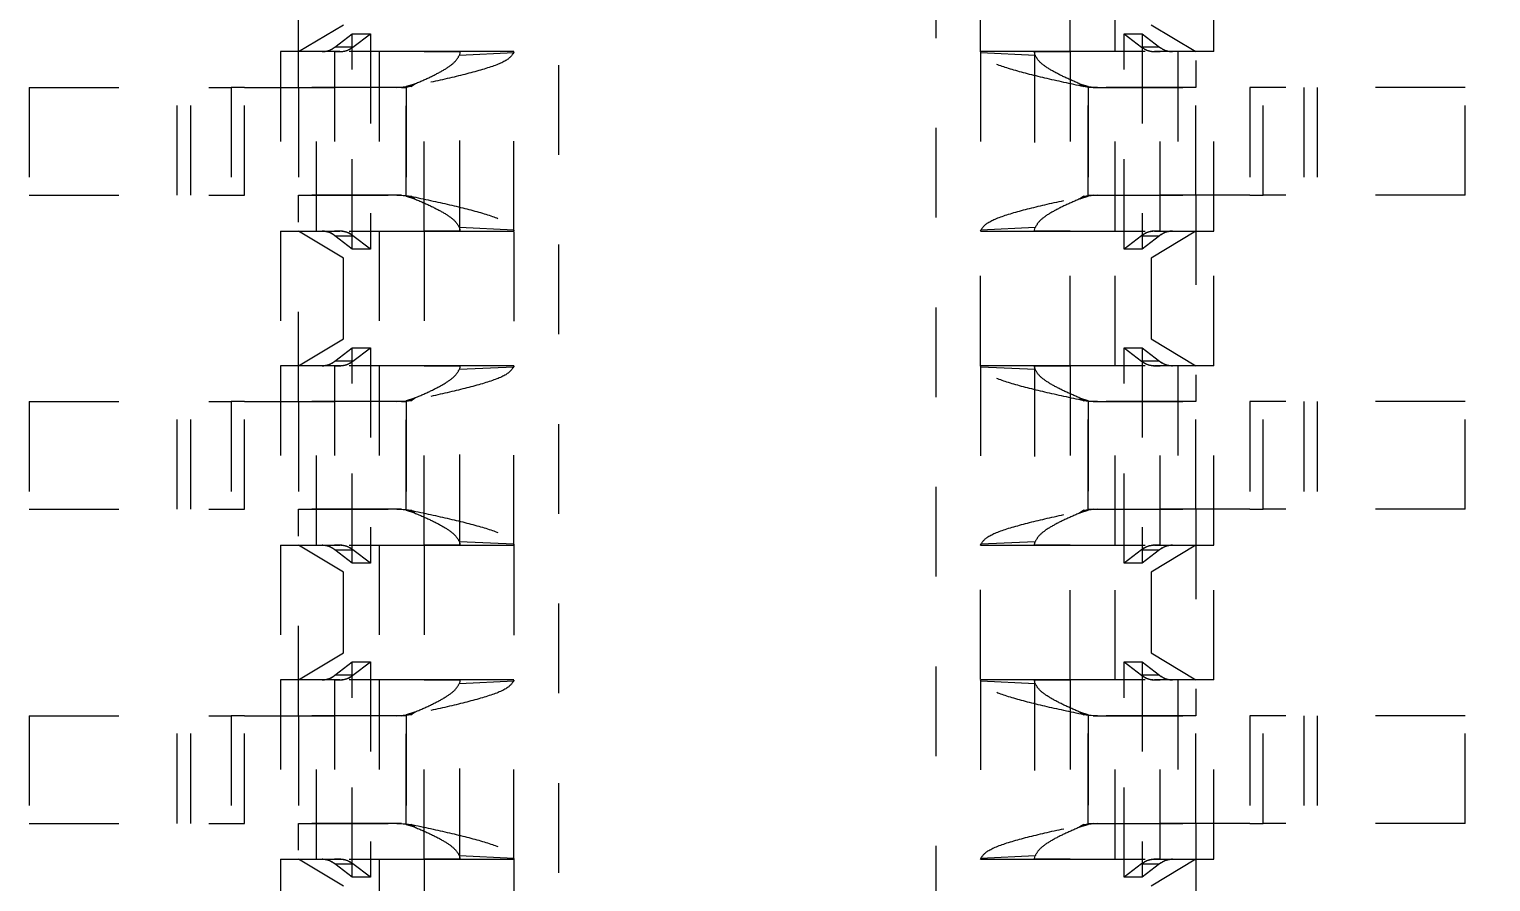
# Model space of a CAD drawing. Header units: millimetres. Extents: x 35 to 332, y 141 to 455.
# Drawn here: x 221.59 to 229.73, y 288.81 to 293.56 of the extents above; entities that cross this region are included whole.
import ezdxf
from ezdxf import colors
from ezdxf.entities.mleader import LeaderData, LeaderLine
from ezdxf.math import Vec2, Vec3

# ---------------------------------------------------------------- set-up
doc = ezdxf.new("R2010")
doc.units = ezdxf.units.MM
doc.linetypes.add('HIDDEN', pattern=[0.2, 0.1, -0.1])
doc.layers.add('00点位图', color=100, linetype='Continuous')
doc.styles.get("Standard").update_dxf_attribs({"font": ''})
doc.styles.get('Standard').set_extended_font_data('SimSun')

# ---------------------------------------------------------------- blocks, each defined once
blk = doc.blocks.new('DFSADVS')
at = {"color": 0, "linetype": 'HIDDEN', "lineweight": 18}
for p, q in [((709.8054, -182.4293), (709.6854, -182.4293)), ((709.6854, -182.4293), (709.6854, -182.6543)), ((709.8054, -182.4293), (709.8054, -182.6543)), ((710.0354, -182.4293), (710.0354, -182.6543)), ((710.1554, -182.4293), (710.0354, -182.4293)), ((710.1554, -182.4293), (710.1554, -182.6543)), ((710.5054, -182.4293), (710.3854, -182.4293)), ((710.3854, -182.4293), (710.3854, -182.6543)), ((710.5054, -182.4293), (710.5054, -182.6543)), ((709.6854, -182.5943), (709.8054, -182.5943)), ((710.0354, -182.5943), (710.1554, -182.5943)), ((710.3854, -182.5943), (710.5054, -182.5943)), ((709.6854, -182.6092), (709.8054, -182.6092)), ((710.0354, -182.6092), (710.1554, -182.6092)), ((710.3854, -182.6092), (710.5054, -182.6092)), ((709.8054, -182.6543), (709.6854, -182.6543)), ((709.6854, -182.6543), (709.6854, -182.6693)), ((709.8054, -182.6693), (709.8054, -182.6543)), ((710.1554, -182.6543), (710.0354, -182.6543)), ((710.0354, -182.6543), (710.0354, -182.6693)), ((710.1554, -182.6693), (710.1554, -182.6543)), ((710.5054, -182.6543), (710.3854, -182.6543)), ((710.3854, -182.6543), (710.3854, -182.6693)), ((710.5054, -182.6693), (710.5054, -182.6543)), ((709.6854, -182.6693), (709.8054, -182.6693)), ((709.6854, -182.844), (709.6854, -182.6693)), ((709.8054, -182.6693), (709.8054, -182.844)), ((710.0354, -182.6693), (710.1554, -182.6693)), ((710.0354, -182.844), (710.0354, -182.6693)), ((710.1554, -182.6693), (710.1554, -182.844)), ((710.3854, -182.6693), (710.5054, -182.6693)), ((710.3854, -182.844), (710.3854, -182.6693)), ((710.5054, -182.6693), (710.5054, -182.844)), ((709.6454, -182.7093), (709.4954, -182.7093)), ((709.8454, -182.7093), (709.6454, -182.7093)), ((709.6454, -182.7093), (709.6454, -182.7293)), ((709.8454, -182.7293), (709.8454, -182.7093)), ((709.9954, -182.7093), (709.8454, -182.7093)), ((710.1954, -182.7093), (709.9954, -182.7093)), ((709.9954, -182.7093), (709.9954, -182.7293)), ((710.1954, -182.7293), (710.1954, -182.7093)), ((710.3454, -182.7093), (710.1954, -182.7093)), ((710.5454, -182.7093), (710.3454, -182.7093)), ((710.3454, -182.7093), (710.3454, -182.7293)), ((710.5454, -182.7293), (710.5454, -182.7093)), ((710.6954, -182.7093), (710.5454, -182.7093)), ((709.4554, -182.7293), (709.6854, -182.7293)), ((709.6154, -182.7792), (709.6454, -182.7293)), ((709.6454, -182.7293), (709.6454, -182.7494)), ((709.6854, -182.7293), (709.6854, -182.844)), ((709.8054, -182.7293), (709.6854, -182.7293)), ((709.8054, -182.844), (709.8054, -182.7293)), ((709.8054, -182.7293), (710.0354, -182.7293)), ((709.8454, -182.7494), (709.8454, -182.7293)), ((709.8454, -182.7293), (709.8754, -182.7792)), ((709.9654, -182.7792), (709.9954, -182.7293)), ((709.9954, -182.7293), (709.9954, -182.7494)), ((710.0354, -182.7293), (710.0354, -182.844)), ((710.1554, -182.7293), (710.0354, -182.7293)), ((710.1554, -182.844), (710.1554, -182.7293)), ((710.1554, -182.7293), (710.3854, -182.7293)), ((710.1954, -182.7494), (710.1954, -182.7293)), ((710.1954, -182.7293), (710.2254, -182.7792)), ((710.3154, -182.7792), (710.3454, -182.7293)), ((710.3454, -182.7293), (710.3454, -182.7494)), ((710.3854, -182.7293), (710.3854, -182.844)), ((710.5054, -182.7293), (710.3854, -182.7293)), ((710.5054, -182.844), (710.5054, -182.7293)), ((710.5054, -182.7293), (710.7354, -182.7293)), ((710.5454, -182.7494), (710.5454, -182.7293)), ((710.5454, -182.7293), (710.5754, -182.7792)), ((709.6454, -182.7494), (709.8454, -182.7494)), ((709.6454, -182.7494), (709.6454, -182.7555)), ((709.8454, -182.7555), (709.8454, -182.7494)), ((709.9954, -182.7494), (710.1954, -182.7494)), ((709.9954, -182.7494), (709.9954, -182.7555)), ((710.1954, -182.7555), (710.1954, -182.7494)), ((710.3454, -182.7494), (710.5454, -182.7494)), ((710.3454, -182.7494), (710.3454, -182.7555)), ((710.5454, -182.7555), (710.5454, -182.7494)), ((709.6254, -182.7893), (709.6404, -182.7699)), ((709.6404, -182.7699), (709.6404, -182.7899)), ((709.6454, -182.7555), (709.6454, -182.7755)), ((709.8454, -182.7693), (709.6454, -182.7693)), ((709.8454, -182.7693), (709.6454, -182.7693)), ((709.6454, -182.7755), (709.6454, -182.7693)), ((709.8454, -182.7755), (709.8454, -182.7555)), ((709.8454, -182.7693), (709.8454, -182.7755)), ((709.8505, -182.7699), (709.8654, -182.7893)), ((709.8505, -182.7899), (709.8505, -182.7699)), ((709.9754, -182.7893), (709.9904, -182.7699)), ((709.9904, -182.7699), (709.9904, -182.7899)), ((709.9954, -182.7555), (709.9954, -182.7755)), ((710.1954, -182.7693), (709.9954, -182.7693)), ((710.1954, -182.7693), (709.9954, -182.7693)), ((709.9954, -182.7755), (709.9954, -182.7693)), ((710.1954, -182.7755), (710.1954, -182.7555)), ((710.1954, -182.7693), (710.1954, -182.7755)), ((710.2005, -182.7699), (710.2154, -182.7893)), ((710.2005, -182.7899), (710.2005, -182.7699)), ((710.3254, -182.7893), (710.3404, -182.7699)), ((710.3404, -182.7699), (710.3404, -182.7899)), ((710.3454, -182.7555), (710.3454, -182.7755)), ((710.5454, -182.7693), (710.3454, -182.7693)), ((710.5454, -182.7693), (710.3454, -182.7693)), ((710.3454, -182.7755), (710.3454, -182.7693)), ((710.5454, -182.7755), (710.5454, -182.7555)), ((710.5454, -182.7693), (710.5454, -182.7755)), ((710.5505, -182.7699), (710.5654, -182.7893)), ((710.5505, -182.7899), (710.5505, -182.7699)), ((709.6454, -182.7859), (709.6454, -182.8193)), ((709.8454, -182.8193), (709.8454, -182.7858)), ((709.8754, -182.7792), (709.9654, -182.7792)), ((709.9954, -182.7859), (709.9954, -182.8193)), ((710.1954, -182.8193), (710.1954, -182.7858)), ((710.2254, -182.7792), (710.3154, -182.7792)), ((710.3454, -182.7859), (710.3454, -182.8193)), ((710.5454, -182.8193), (710.5454, -182.7858)), ((709.6254, -182.8092), (709.6254, -182.7893)), ((709.6254, -182.7893), (709.8654, -182.7893)), ((709.6254, -182.8092), (709.6404, -182.7899)), ((709.8505, -182.7899), (709.8654, -182.8092)), ((709.8654, -182.7893), (709.8654, -182.8092)), ((709.9754, -182.8092), (709.9754, -182.7893)), ((709.9754, -182.7893), (710.2154, -182.7893)), ((709.9754, -182.8092), (709.9904, -182.7899)), ((710.2005, -182.7899), (710.2154, -182.8092)), ((710.2154, -182.7893), (710.2154, -182.8092)), ((710.3254, -182.8092), (710.3254, -182.7893)), ((710.3254, -182.7893), (710.5654, -182.7893)), ((710.3254, -182.8092), (710.3404, -182.7899)), ((710.5505, -182.7899), (710.5654, -182.8092)), ((710.5654, -182.7893), (710.5654, -182.8092)), ((709.6454, -182.8193), (709.4954, -182.8193)), ((709.8654, -182.8092), (709.6254, -182.8092)), ((709.8454, -182.8193), (709.6454, -182.8193)), ((709.6454, -182.8193), (709.6454, -182.8693)), ((709.8454, -182.8693), (709.8454, -182.8193)), ((709.9954, -182.8193), (709.8454, -182.8193)), ((710.2154, -182.8092), (709.9754, -182.8092)), ((710.1954, -182.8193), (709.9954, -182.8193)), ((709.9954, -182.8193), (709.9954, -182.8693)), ((710.1954, -182.8693), (710.1954, -182.8193)), ((710.3454, -182.8193), (710.1954, -182.8193)), ((710.5654, -182.8092), (710.3254, -182.8092)), ((710.5454, -182.8193), (710.3454, -182.8193)), ((710.3454, -182.8193), (710.3454, -182.8693)), ((710.5454, -182.8693), (710.5454, -182.8193)), ((710.6954, -182.8193), (710.5454, -182.8193)), ((709.6844, -182.8493), (709.6815, -182.8586)), ((709.6815, -182.8586), (709.6844, -182.8493)), ((709.6844, -182.8493), (709.6854, -182.8389)), ((709.6844, -182.8493), (709.6854, -182.8389)), ((709.6852, -182.8492), (709.6844, -182.8544)), ((709.8065, -182.8493), (709.6844, -182.8493)), ((709.6852, -182.8493), (709.6844, -182.8544)), ((709.6854, -182.844), (709.6852, -182.8492)), ((709.6854, -182.844), (709.6852, -182.8493)), ((709.6852, -182.8493), (709.8057, -182.8493)), ((709.6854, -182.8389), (709.6854, -182.844)), ((709.6854, -182.8389), (709.6854, -182.844)), ((709.8054, -182.8493), (709.6854, -182.8493)), ((709.8054, -182.8389), (709.8065, -182.8493)), ((709.8054, -182.844), (709.8054, -182.8389)), ((709.8054, -182.8389), (709.8065, -182.8493)), ((709.8054, -182.844), (709.8054, -182.8389)), ((709.8054, -182.844), (709.8057, -182.8492)), ((709.8057, -182.8493), (709.8054, -182.844)), ((709.8065, -182.8544), (709.8057, -182.8492)), ((709.8065, -182.8544), (709.8057, -182.8493)), ((709.8094, -182.8586), (709.8065, -182.8493)), ((709.8065, -182.8493), (709.8094, -182.8586)), ((710.0344, -182.8493), (710.0315, -182.8586)), ((710.0315, -182.8586), (710.0344, -182.8493)), ((710.0344, -182.8493), (710.0354, -182.8389)), ((710.0344, -182.8493), (710.0354, -182.8389)), ((710.0352, -182.8492), (710.0344, -182.8544)), ((710.1565, -182.8493), (710.0344, -182.8493)), ((710.0352, -182.8493), (710.0344, -182.8544)), ((710.0354, -182.844), (710.0352, -182.8492)), ((710.0354, -182.844), (710.0352, -182.8493)), ((710.0352, -182.8493), (710.1557, -182.8493)), ((710.0354, -182.8389), (710.0354, -182.844)), ((710.0354, -182.8389), (710.0354, -182.844)), ((710.1554, -182.8493), (710.0354, -182.8493)), ((710.1554, -182.8389), (710.1565, -182.8493)), ((710.1554, -182.844), (710.1554, -182.8389)), ((710.1554, -182.8389), (710.1565, -182.8493)), ((710.1554, -182.844), (710.1554, -182.8389)), ((710.1554, -182.844), (710.1557, -182.8492)), ((710.1557, -182.8493), (710.1554, -182.844)), ((710.1565, -182.8544), (710.1557, -182.8492)), ((710.1565, -182.8544), (710.1557, -182.8493)), ((710.1594, -182.8586), (710.1565, -182.8493)), ((710.1565, -182.8493), (710.1594, -182.8586)), ((710.3844, -182.8493), (710.3815, -182.8586)), ((710.3815, -182.8586), (710.3844, -182.8493)), ((710.3844, -182.8493), (710.3854, -182.8389)), ((710.3844, -182.8493), (710.3854, -182.8389)), ((710.3852, -182.8492), (710.3844, -182.8544)), ((710.5065, -182.8493), (710.3844, -182.8493)), ((710.3852, -182.8493), (710.3844, -182.8544)), ((710.3854, -182.844), (710.3852, -182.8492)), ((710.3854, -182.844), (710.3852, -182.8493)), ((710.3852, -182.8493), (710.5057, -182.8493)), ((710.3854, -182.8389), (710.3854, -182.844)), ((710.3854, -182.8389), (710.3854, -182.844)), ((710.5054, -182.8493), (710.3854, -182.8493)), ((710.5054, -182.8389), (710.5065, -182.8493)), ((710.5054, -182.844), (710.5054, -182.8389)), ((710.5054, -182.8389), (710.5065, -182.8493)), ((710.5054, -182.844), (710.5054, -182.8389)), ((710.5054, -182.844), (710.5057, -182.8492)), ((710.5057, -182.8493), (710.5054, -182.844)), ((710.5065, -182.8544), (710.5057, -182.8492)), ((710.5065, -182.8544), (710.5057, -182.8493)), ((710.5094, -182.8586), (710.5065, -182.8493)), ((710.5065, -182.8493), (710.5094, -182.8586)), ((709.6815, -182.8586), (709.6844, -182.8544)), ((709.6844, -182.8544), (709.6815, -182.8586)), ((709.8065, -182.8544), (709.8094, -182.8586)), ((709.8094, -182.8586), (709.8065, -182.8544)), ((710.0315, -182.8586), (710.0344, -182.8544)), ((710.0344, -182.8544), (710.0315, -182.8586)), ((710.1565, -182.8544), (710.1594, -182.8586)), ((710.1594, -182.8586), (710.1565, -182.8544)), ((710.3815, -182.8586), (710.3844, -182.8544)), ((710.3844, -182.8544), (710.3815, -182.8586)), ((710.5065, -182.8544), (710.5094, -182.8586)), ((710.5094, -182.8586), (710.5065, -182.8544)), ((709.6454, -182.8693), (709.4954, -182.8693)), ((709.6454, -182.8693), (709.8454, -182.8693)), ((709.6454, -182.8693), (709.6454, -182.9093)), ((709.8454, -182.9093), (709.8454, -182.8693)), ((709.9954, -182.8693), (709.8454, -182.8693)), ((709.9954, -182.8693), (710.1954, -182.8693)), ((709.9954, -182.8693), (709.9954, -182.9093)), ((710.1954, -182.9093), (710.1954, -182.8693)), ((710.3454, -182.8693), (710.1954, -182.8693)), ((710.3454, -182.8693), (710.5454, -182.8693)), ((710.3454, -182.8693), (710.3454, -182.9093)), ((710.5454, -182.9093), (710.5454, -182.8693)), ((710.6954, -182.8693), (710.5454, -182.8693)), ((709.6454, -182.9093), (709.6454, -182.9693)), ((709.6465, -182.9093), (709.6454, -182.9093)), ((709.6454, -182.9093), (709.6454, -182.9693)), ((709.6465, -182.9691), (709.6494, -182.9085)), ((709.6494, -182.9085), (709.6465, -182.9093)), ((709.6494, -182.9085), (709.6465, -182.9093)), ((709.6465, -182.9691), (709.6494, -182.9085)), ((709.6465, -182.9093), (709.8444, -182.9093)), ((709.8415, -182.9085), (709.8444, -182.9691)), ((709.8444, -182.9093), (709.8415, -182.9085)), ((709.8444, -182.9093), (709.8415, -182.9085)), ((709.8415, -182.9085), (709.8444, -182.9691)), ((709.8454, -182.9093), (709.8444, -182.9093)), ((709.8454, -182.9693), (709.8454, -182.9093)), ((709.8454, -182.9693), (709.8454, -182.9093)), ((709.9954, -182.9093), (709.9954, -182.9693)), ((709.9965, -182.9093), (709.9954, -182.9093)), ((709.9954, -182.9093), (709.9954, -182.9693)), ((709.9965, -182.9691), (709.9994, -182.9085)), ((709.9994, -182.9085), (709.9965, -182.9093)), ((709.9994, -182.9085), (709.9965, -182.9093)), ((709.9965, -182.9691), (709.9994, -182.9085)), ((709.9965, -182.9093), (710.1944, -182.9093)), ((710.1915, -182.9085), (710.1944, -182.9691)), ((710.1944, -182.9093), (710.1915, -182.9085)), ((710.1944, -182.9093), (710.1915, -182.9085)), ((710.1915, -182.9085), (710.1944, -182.9691)), ((710.1954, -182.9093), (710.1944, -182.9093)), ((710.1954, -182.9693), (710.1954, -182.9093)), ((710.1954, -182.9693), (710.1954, -182.9093)), ((710.3454, -182.9093), (710.3454, -182.9693)), ((710.3465, -182.9093), (710.3454, -182.9093)), ((710.3454, -182.9093), (710.3454, -182.9693)), ((710.3465, -182.9691), (710.3494, -182.9085)), ((710.3494, -182.9085), (710.3465, -182.9093)), ((710.3494, -182.9085), (710.3465, -182.9093)), ((710.3465, -182.9691), (710.3494, -182.9085)), ((710.3465, -182.9093), (710.5444, -182.9093)), ((710.5415, -182.9085), (710.5444, -182.9691)), ((710.5444, -182.9093), (710.5415, -182.9085)), ((710.5444, -182.9093), (710.5415, -182.9085)), ((710.5415, -182.9085), (710.5444, -182.9691)), ((710.5454, -182.9093), (710.5444, -182.9093)), ((710.5454, -182.9693), (710.5454, -182.9093)), ((710.5454, -182.9693), (710.5454, -182.9093)), ((709.6451, -182.9693), (709.4958, -182.9693)), ((709.6465, -182.9691), (709.6457, -182.9693)), ((709.6465, -182.9691), (709.6457, -182.9693)), ((709.6457, -182.9693), (709.8452, -182.9693)), ((709.8444, -182.9691), (709.8452, -182.9693)), ((709.8452, -182.9693), (709.8444, -182.9691)), ((709.9951, -182.9693), (709.8458, -182.9693)), ((709.9965, -182.9691), (709.9957, -182.9693)), ((709.9965, -182.9691), (709.9957, -182.9693)), ((709.9957, -182.9693), (710.1952, -182.9693)), ((710.1944, -182.9691), (710.1952, -182.9693)), ((710.1952, -182.9693), (710.1944, -182.9691)), ((710.3451, -182.9693), (710.1958, -182.9693)), ((710.3465, -182.9691), (710.3457, -182.9693)), ((710.3465, -182.9691), (710.3457, -182.9693)), ((710.3457, -182.9693), (710.5452, -182.9693)), ((710.5444, -182.9691), (710.5452, -182.9693)), ((710.5452, -182.9693), (710.5444, -182.9691)), ((710.6951, -182.9693), (710.5458, -182.9693)), ((708.5304, -183.0193), (717.9604, -183.0193)), ((717.9604, -183.4393), (708.5304, -183.4393)), ((709.4958, -183.4893), (709.6451, -183.4893)), ((709.6454, -183.4893), (709.6454, -183.5493)), ((709.6454, -183.4893), (709.6454, -183.5493)), ((709.6465, -183.4894), (709.6457, -183.4893)), ((709.8452, -183.4893), (709.6457, -183.4893)), ((709.6457, -183.4893), (709.6465, -183.4894)), ((709.6494, -183.55), (709.6465, -183.4894)), ((709.6494, -183.55), (709.6465, -183.4894)), ((709.8444, -183.4894), (709.8415, -183.55)), ((709.8444, -183.4894), (709.8415, -183.55)), ((709.8444, -183.4894), (709.8452, -183.4893)), ((709.8444, -183.4894), (709.8452, -183.4893)), ((709.8454, -183.5493), (709.8454, -183.4893)), ((709.8454, -183.5493), (709.8454, -183.4893)), ((709.8458, -183.4893), (709.9951, -183.4893)), ((709.9954, -183.4893), (709.9954, -183.5493)), ((709.9954, -183.4893), (709.9954, -183.5493)), ((709.9965, -183.4894), (709.9957, -183.4893)), ((710.1952, -183.4893), (709.9957, -183.4893)), ((709.9957, -183.4893), (709.9965, -183.4894)), ((709.9994, -183.55), (709.9965, -183.4894)), ((709.9994, -183.55), (709.9965, -183.4894)), ((710.1944, -183.4894), (710.1915, -183.55)), ((710.1944, -183.4894), (710.1915, -183.55)), ((710.1944, -183.4894), (710.1952, -183.4893)), ((710.1944, -183.4894), (710.1952, -183.4893)), ((710.1954, -183.5493), (710.1954, -183.4893)), ((710.1954, -183.5493), (710.1954, -183.4893)), ((710.1958, -183.4893), (710.3451, -183.4893)), ((710.3454, -183.4893), (710.3454, -183.5493)), ((710.3454, -183.4893), (710.3454, -183.5493)), ((710.3465, -183.4894), (710.3457, -183.4893)), ((710.5452, -183.4893), (710.3457, -183.4893)), ((710.3457, -183.4893), (710.3465, -183.4894)), ((710.3494, -183.55), (710.3465, -183.4894)), ((710.3494, -183.55), (710.3465, -183.4894)), ((710.5444, -183.4894), (710.5415, -183.55)), ((710.5444, -183.4894), (710.5415, -183.55)), ((710.5444, -183.4894), (710.5452, -183.4893)), ((710.5444, -183.4894), (710.5452, -183.4893)), ((710.5454, -183.5493), (710.5454, -183.4893)), ((710.5454, -183.5493), (710.5454, -183.4893)), ((710.5458, -183.4893), (710.6951, -183.4893)), ((709.6454, -183.5493), (709.6454, -183.5893)), ((709.6454, -183.5493), (709.6465, -183.5493)), ((709.8444, -183.5493), (709.6465, -183.5493)), ((709.6465, -183.5493), (709.6494, -183.55)), ((709.6465, -183.5493), (709.6494, -183.55)), ((709.8415, -183.55), (709.8444, -183.5493)), ((709.8415, -183.55), (709.8444, -183.5493)), ((709.8444, -183.5493), (709.8454, -183.5493)), ((709.8454, -183.5893), (709.8454, -183.5493)), ((709.9954, -183.5493), (709.9954, -183.5893)), ((709.9954, -183.5493), (709.9965, -183.5493)), ((710.1944, -183.5493), (709.9965, -183.5493)), ((709.9965, -183.5493), (709.9994, -183.55)), ((709.9965, -183.5493), (709.9994, -183.55)), ((710.1915, -183.55), (710.1944, -183.5493)), ((710.1915, -183.55), (710.1944, -183.5493)), ((710.1944, -183.5493), (710.1954, -183.5493)), ((710.1954, -183.5893), (710.1954, -183.5493)), ((710.3454, -183.5493), (710.3454, -183.5893)), ((710.3454, -183.5493), (710.3465, -183.5493)), ((710.5444, -183.5493), (710.3465, -183.5493)), ((710.3465, -183.5493), (710.3494, -183.55)), ((710.3465, -183.5493), (710.3494, -183.55)), ((710.5415, -183.55), (710.5444, -183.5493)), ((710.5415, -183.55), (710.5444, -183.5493)), ((710.5444, -183.5493), (710.5454, -183.5493)), ((710.5454, -183.5893), (710.5454, -183.5493)), ((709.4954, -183.5893), (709.6454, -183.5893)), ((709.8454, -183.5893), (709.6454, -183.5893)), ((709.6454, -183.5893), (709.6454, -183.6393)), ((709.6844, -183.6041), (709.6815, -183.5999)), ((709.6815, -183.5999), (709.6844, -183.6093)), ((709.6844, -183.6093), (709.6815, -183.5999)), ((709.6815, -183.5999), (709.6844, -183.6041)), ((709.8094, -183.5999), (709.8065, -183.6041)), ((709.8065, -183.6093), (709.8094, -183.5999)), ((709.8094, -183.5999), (709.8065, -183.6093)), ((709.8065, -183.6041), (709.8094, -183.5999)), ((709.8454, -183.6393), (709.8454, -183.5893)), ((709.8454, -183.5893), (709.9954, -183.5893)), ((710.1954, -183.5893), (709.9954, -183.5893)), ((709.9954, -183.5893), (709.9954, -183.6393)), ((710.0344, -183.6041), (710.0315, -183.5999)), ((710.0315, -183.5999), (710.0344, -183.6093)), ((710.0344, -183.6093), (710.0315, -183.5999)), ((710.0315, -183.5999), (710.0344, -183.6041)), ((710.1594, -183.5999), (710.1565, -183.6041)), ((710.1565, -183.6093), (710.1594, -183.5999)), ((710.1565, -183.6041), (710.1594, -183.5999)), ((710.1594, -183.5999), (710.1565, -183.6093)), ((710.1954, -183.6393), (710.1954, -183.5893)), ((710.1954, -183.5893), (710.3454, -183.5893)), ((710.5454, -183.5893), (710.3454, -183.5893)), ((710.3454, -183.5893), (710.3454, -183.6393)), ((710.3844, -183.6041), (710.3815, -183.5999)), ((710.3815, -183.5999), (710.3844, -183.6093)), ((710.3844, -183.6093), (710.3815, -183.5999)), ((710.3815, -183.5999), (710.3844, -183.6041)), ((710.5094, -183.5999), (710.5065, -183.6041)), ((710.5065, -183.6093), (710.5094, -183.5999)), ((710.5094, -183.5999), (710.5065, -183.6093)), ((710.5065, -183.6041), (710.5094, -183.5999)), ((710.5454, -183.6393), (710.5454, -183.5893)), ((710.5454, -183.5893), (710.6954, -183.5893)), ((709.6844, -183.6041), (709.6852, -183.6093)), ((709.6844, -183.6041), (709.6852, -183.6093)), ((709.6854, -183.6196), (709.6844, -183.6093)), ((709.6844, -183.6093), (709.8065, -183.6093)), ((709.6854, -183.6196), (709.6844, -183.6093)), ((709.6854, -183.6145), (709.6852, -183.6093)), ((709.8057, -183.6093), (709.6852, -183.6093)), ((709.6852, -183.6093), (709.6854, -183.6145)), ((709.6854, -183.6093), (709.8054, -183.6093)), ((709.6854, -183.7893), (709.6854, -183.6145)), ((709.6854, -183.6145), (709.6854, -183.6196)), ((709.6854, -183.6145), (709.6854, -183.7293)), ((709.6854, -183.6145), (709.6854, -183.6196)), ((709.8054, -183.6145), (709.8057, -183.6093)), ((709.8065, -183.6093), (709.8054, -183.6196)), ((709.8054, -183.6145), (709.8057, -183.6093)), ((709.8065, -183.6093), (709.8054, -183.6196)), ((709.8054, -183.6145), (709.8054, -183.7893)), ((709.8054, -183.6196), (709.8054, -183.6145)), ((709.8054, -183.7293), (709.8054, -183.6145)), ((709.8054, -183.6196), (709.8054, -183.6145)), ((709.8057, -183.6093), (709.8065, -183.6041)), ((709.8057, -183.6093), (709.8065, -183.6041)), ((710.0344, -183.6041), (710.0352, -183.6093)), ((710.0344, -183.6041), (710.0352, -183.6093)), ((710.0354, -183.6196), (710.0344, -183.6093)), ((710.0344, -183.6093), (710.1565, -183.6093)), ((710.0354, -183.6196), (710.0344, -183.6093)), ((710.0354, -183.6145), (710.0352, -183.6093)), ((710.1557, -183.6093), (710.0352, -183.6093)), ((710.0352, -183.6093), (710.0354, -183.6145)), ((710.0354, -183.6093), (710.1554, -183.6093)), ((710.0354, -183.7893), (710.0354, -183.6145)), ((710.0354, -183.6145), (710.0354, -183.6196)), ((710.0354, -183.6145), (710.0354, -183.7293)), ((710.0354, -183.6145), (710.0354, -183.6196)), ((710.1554, -183.6145), (710.1557, -183.6093)), ((710.1565, -183.6093), (710.1554, -183.6196)), ((710.1554, -183.6145), (710.1557, -183.6093)), ((710.1565, -183.6093), (710.1554, -183.6196)), ((710.1554, -183.6145), (710.1554, -183.7893)), ((710.1554, -183.6196), (710.1554, -183.6145)), ((710.1554, -183.7293), (710.1554, -183.6145)), ((710.1554, -183.6196), (710.1554, -183.6145)), ((710.1557, -183.6093), (710.1565, -183.6041)), ((710.1557, -183.6093), (710.1565, -183.6041)), ((710.3844, -183.6041), (710.3852, -183.6093)), ((710.3844, -183.6041), (710.3852, -183.6093)), ((710.3854, -183.6196), (710.3844, -183.6093)), ((710.3844, -183.6093), (710.5065, -183.6093)), ((710.3854, -183.6196), (710.3844, -183.6093)), ((710.3854, -183.6145), (710.3852, -183.6093)), ((710.5057, -183.6093), (710.3852, -183.6093)), ((710.3852, -183.6093), (710.3854, -183.6145)), ((710.3854, -183.6093), (710.5054, -183.6093)), ((710.3854, -183.7893), (710.3854, -183.6145)), ((710.3854, -183.6145), (710.3854, -183.6196)), ((710.3854, -183.6145), (710.3854, -183.7293)), ((710.3854, -183.6145), (710.3854, -183.6196)), ((710.5054, -183.6145), (710.5057, -183.6093)), ((710.5065, -183.6093), (710.5054, -183.6196)), ((710.5054, -183.6145), (710.5057, -183.6093)), ((710.5065, -183.6093), (710.5054, -183.6196)), ((710.5054, -183.6145), (710.5054, -183.7893)), ((710.5054, -183.6196), (710.5054, -183.6145)), ((710.5054, -183.7293), (710.5054, -183.6145)), ((710.5054, -183.6196), (710.5054, -183.6145)), ((710.5057, -183.6093), (710.5065, -183.6041)), ((710.5057, -183.6093), (710.5065, -183.6041)), ((709.4954, -183.6393), (709.6454, -183.6393)), ((709.6254, -183.6693), (709.6254, -183.6492)), ((709.6254, -183.6492), (709.8654, -183.6492)), ((709.6404, -183.6686), (709.6254, -183.6492)), ((709.6454, -183.6393), (709.8454, -183.6393)), ((709.6454, -183.6393), (709.6454, -183.6727)), ((709.8454, -183.6726), (709.8454, -183.6393)), ((709.8454, -183.6393), (709.9954, -183.6393)), ((709.8654, -183.6492), (709.8505, -183.6686)), ((709.8654, -183.6492), (709.8654, -183.6693)), ((709.9754, -183.6693), (709.9754, -183.6492)), ((709.9754, -183.6492), (710.2154, -183.6492)), ((709.9904, -183.6686), (709.9754, -183.6492)), ((709.9954, -183.6393), (710.1954, -183.6393)), ((709.9954, -183.6393), (709.9954, -183.6727)), ((710.1954, -183.6726), (710.1954, -183.6393)), ((710.1954, -183.6393), (710.3454, -183.6393)), ((710.2154, -183.6492), (710.2005, -183.6686)), ((710.2154, -183.6492), (710.2154, -183.6693)), ((710.3254, -183.6693), (710.3254, -183.6492)), ((710.3254, -183.6492), (710.5654, -183.6492)), ((710.3404, -183.6686), (710.3254, -183.6492)), ((710.3454, -183.6393), (710.5454, -183.6393)), ((710.3454, -183.6393), (710.3454, -183.6727)), ((710.5454, -183.6726), (710.5454, -183.6393)), ((710.5454, -183.6393), (710.6954, -183.6393)), ((710.5654, -183.6492), (710.5505, -183.6686)), ((710.5654, -183.6492), (710.5654, -183.6693)), ((709.6454, -183.7293), (709.6154, -183.6792)), ((709.6404, -183.6886), (709.6254, -183.6693)), ((709.8654, -183.6693), (709.6254, -183.6693)), ((709.6404, -183.6686), (709.6404, -183.6886)), ((709.8754, -183.6792), (709.8454, -183.7293)), ((709.8505, -183.6886), (709.8505, -183.6686)), ((709.8654, -183.6693), (709.8505, -183.6886)), ((709.9654, -183.6792), (709.8754, -183.6792)), ((709.9954, -183.7293), (709.9654, -183.6792)), ((709.9904, -183.6886), (709.9754, -183.6693)), ((710.2154, -183.6693), (709.9754, -183.6693)), ((709.9904, -183.6686), (709.9904, -183.6886)), ((710.2254, -183.6792), (710.1954, -183.7293)), ((710.2005, -183.6886), (710.2005, -183.6686)), ((710.2154, -183.6693), (710.2005, -183.6886)), ((710.3154, -183.6792), (710.2254, -183.6792)), ((710.3454, -183.7293), (710.3154, -183.6792)), ((710.5654, -183.6693), (710.3254, -183.6693)), ((710.3404, -183.6886), (710.3254, -183.6693)), ((710.3404, -183.6686), (710.3404, -183.6886)), ((710.5754, -183.6792), (710.5454, -183.7293)), ((710.5505, -183.6886), (710.5505, -183.6686)), ((710.5654, -183.6693), (710.5505, -183.6886)), ((709.6454, -183.683), (709.6454, -183.703)), ((709.6454, -183.6892), (709.6454, -183.683)), ((709.6454, -183.6892), (709.8454, -183.6892)), ((709.6454, -183.6893), (709.8454, -183.6893)), ((709.8454, -183.703), (709.8454, -183.683)), ((709.8454, -183.683), (709.8454, -183.6892)), ((709.9954, -183.683), (709.9954, -183.703)), ((709.9954, -183.6892), (709.9954, -183.683)), ((709.9954, -183.6892), (710.1954, -183.6892)), ((709.9954, -183.6893), (710.1954, -183.6893)), ((710.1954, -183.703), (710.1954, -183.683)), ((710.1954, -183.683), (710.1954, -183.6892)), ((710.3454, -183.683), (710.3454, -183.703)), ((710.3454, -183.6892), (710.3454, -183.683)), ((710.3454, -183.6892), (710.5454, -183.6892)), ((710.3454, -183.6893), (710.5454, -183.6893)), ((710.5454, -183.703), (710.5454, -183.683)), ((710.5454, -183.683), (710.5454, -183.6892)), ((709.6454, -183.703), (709.6454, -183.7092)), ((709.8454, -183.7092), (709.6454, -183.7092)), ((709.6454, -183.7092), (709.6454, -183.7293)), ((709.8454, -183.7092), (709.8454, -183.703)), ((709.8454, -183.7293), (709.8454, -183.7092)), ((709.9954, -183.703), (709.9954, -183.7092)), ((710.1954, -183.7092), (709.9954, -183.7092)), ((709.9954, -183.7092), (709.9954, -183.7293)), ((710.1954, -183.7092), (710.1954, -183.703)), ((710.1954, -183.7293), (710.1954, -183.7092)), ((710.3454, -183.703), (710.3454, -183.7092)), ((710.5454, -183.7092), (710.3454, -183.7092)), ((710.3454, -183.7092), (710.3454, -183.7293)), ((710.5454, -183.7092), (710.5454, -183.703)), ((710.5454, -183.7293), (710.5454, -183.7092)), ((709.6854, -183.7293), (709.4554, -183.7293)), ((709.6454, -183.7293), (709.6454, -183.7493)), ((709.6854, -183.7293), (709.8054, -183.7293)), ((710.0354, -183.7293), (709.8054, -183.7293)), ((709.8454, -183.7493), (709.8454, -183.7293)), ((709.9954, -183.7293), (709.9954, -183.7493)), ((710.0354, -183.7293), (710.1554, -183.7293)), ((710.3854, -183.7293), (710.1554, -183.7293)), ((710.1954, -183.7493), (710.1954, -183.7293)), ((710.3454, -183.7293), (710.3454, -183.7493)), ((710.3854, -183.7293), (710.5054, -183.7293)), ((710.7354, -183.7293), (710.5054, -183.7293)), ((710.5454, -183.7493), (710.5454, -183.7293)), ((709.4954, -183.7493), (709.6454, -183.7493)), ((709.6454, -183.7493), (709.8454, -183.7493)), ((709.8454, -183.7493), (709.9954, -183.7493)), ((709.9954, -183.7493), (710.1954, -183.7493)), ((710.1954, -183.7493), (710.3454, -183.7493)), ((710.3454, -183.7493), (710.5454, -183.7493)), ((710.5454, -183.7493), (710.6954, -183.7493)), ((709.8054, -183.7893), (709.6854, -183.7893)), ((709.6854, -183.7893), (709.6854, -183.8043)), ((709.8054, -183.8043), (709.8054, -183.7893)), ((710.1554, -183.7893), (710.0354, -183.7893)), ((710.0354, -183.7893), (710.0354, -183.8043)), ((710.1554, -183.8043), (710.1554, -183.7893)), ((710.5054, -183.7893), (710.3854, -183.7893)), ((710.3854, -183.7893), (710.3854, -183.8043)), ((710.5054, -183.8043), (710.5054, -183.7893)), ((709.6854, -183.8043), (709.8054, -183.8043)), ((709.6854, -184.0293), (709.6854, -183.8043)), ((709.8054, -184.0293), (709.8054, -183.8043)), ((710.0354, -184.0293), (710.0354, -183.8043)), ((710.0354, -183.8043), (710.1554, -183.8043)), ((710.1554, -184.0293), (710.1554, -183.8043)), ((710.3854, -183.8043), (710.5054, -183.8043)), ((710.3854, -184.0293), (710.3854, -183.8043)), ((710.5054, -184.0293), (710.5054, -183.8043)), ((709.8054, -183.8492), (709.6854, -183.8492)), ((710.1554, -183.8492), (710.0354, -183.8492)), ((710.5054, -183.8492), (710.3854, -183.8492)), ((709.8054, -183.8643), (709.6854, -183.8643)), ((710.1554, -183.8643), (710.0354, -183.8643)), ((710.5054, -183.8643), (710.3854, -183.8643)), ((709.6854, -184.0293), (709.8054, -184.0293)), ((710.0354, -184.0293), (710.1554, -184.0293)), ((710.3854, -184.0293), (710.5054, -184.0293))]:
    blk.add_line(p, q, dxfattribs=at)
for centre, radius, start, end in [((709.6218, -182.7553), 0.0236, 321.7484, 359.5833), ((709.869, -182.7553), 0.0236, 180.3917, 218.2503), ((709.9718, -182.7553), 0.0236, 321.7497, 359.6083), ((710.2191, -182.7553), 0.0237, 180.4322, 218.2097), ((710.3219, -182.7553), 0.0236, 321.7282, 359.6298), ((710.569, -182.7553), 0.0236, 180.3702, 218.2718), ((709.6218, -182.7753), 0.0236, 321.7484, 359.5833), ((709.869, -182.7753), 0.0236, 180.3917, 218.2503), ((709.9718, -182.7753), 0.0236, 321.7497, 359.6083), ((710.2191, -182.7753), 0.0237, 180.4322, 218.2097), ((710.3219, -182.7753), 0.0236, 321.7282, 359.6298), ((710.569, -182.7753), 0.0236, 180.3702, 218.2718), ((709.6218, -183.6832), 0.0236, 0.4167, 38.2516), ((709.869, -183.6832), 0.0236, 141.7497, 179.6083), ((709.9718, -183.6832), 0.0236, 0.3917, 38.2503), ((710.2191, -183.6832), 0.0237, 141.7903, 179.5678), ((710.3219, -183.6832), 0.0236, 0.3702, 38.2718), ((710.569, -183.6832), 0.0236, 141.7282, 179.6298), ((709.6218, -183.7032), 0.0236, 0.4144, 38.2631), ((709.869, -183.7032), 0.0236, 141.7382, 179.6107), ((709.9719, -183.7032), 0.0236, 0.3893, 38.2618), ((710.2191, -183.7032), 0.0236, 141.7788, 179.5701), ((710.3219, -183.7032), 0.0236, 0.3678, 38.2833), ((710.569, -183.7032), 0.0236, 141.7167, 179.6322)]:
    blk.add_arc(centre, radius, start, end, dxfattribs=at)
for points, knots in [([(709.6404, -182.7699), (709.6418, -182.7677), (709.6448, -182.7632), (709.6452, -182.758), (709.6454, -182.7555)], [0, 0, 0, 0, 0.500002, 1, 1, 1, 1]), ([(709.8454, -182.7555), (709.8457, -182.758), (709.8461, -182.7632), (709.8491, -182.7677), (709.8505, -182.7699)], [0, 0, 0, 0, 0.499983, 1, 1, 1, 1]), ([(709.9904, -182.7699), (709.9918, -182.7677), (709.9948, -182.7632), (709.9952, -182.758), (709.9954, -182.7555)], [0, 0, 0, 0, 0.500017, 1, 1, 1, 1]), ([(710.1954, -182.7555), (710.1957, -182.758), (710.1961, -182.7632), (710.1991, -182.7677), (710.2005, -182.7699)], [0, 0, 0, 0, 0.500044, 1, 1, 1, 1]), ([(710.3404, -182.7699), (710.3418, -182.7677), (710.3448, -182.7632), (710.3452, -182.758), (710.3454, -182.7555)], [0, 0, 0, 0, 0.500017, 1, 1, 1, 1]), ([(710.5454, -182.7555), (710.5457, -182.758), (710.5461, -182.7632), (710.5491, -182.7677), (710.5505, -182.7699)], [0, 0, 0, 0, 0.499983, 1, 1, 1, 1]), ([(709.6404, -182.7899), (709.6418, -182.7877), (709.6448, -182.7832), (709.6452, -182.778), (709.6454, -182.7755)], [0, 0, 0, 0, 0.500002, 1, 1, 1, 1]), ([(709.8454, -182.7755), (709.8457, -182.778), (709.8461, -182.7832), (709.8491, -182.7877), (709.8505, -182.7899)], [0, 0, 0, 0, 0.499983, 1, 1, 1, 1]), ([(709.9904, -182.7899), (709.9918, -182.7877), (709.9948, -182.7832), (709.9952, -182.778), (709.9954, -182.7755)], [0, 0, 0, 0, 0.500017, 1, 1, 1, 1]), ([(710.1954, -182.7755), (710.1957, -182.778), (710.1961, -182.7832), (710.1991, -182.7877), (710.2005, -182.7899)], [0, 0, 0, 0, 0.500044, 1, 1, 1, 1]), ([(710.3404, -182.7899), (710.3418, -182.7877), (710.3448, -182.7832), (710.3452, -182.778), (710.3454, -182.7755)], [0, 0, 0, 0, 0.500017, 1, 1, 1, 1]), ([(710.5454, -182.7755), (710.5457, -182.778), (710.5461, -182.7832), (710.5491, -182.7877), (710.5505, -182.7899)], [0, 0, 0, 0, 0.499983, 1, 1, 1, 1]), ([(709.6454, -182.7981), (709.6454, -182.7988), (709.6454, -182.8048), (709.6454, -182.8124), (709.6454, -182.8193)], [0, 0, 0, 0, 0.108494, 1, 1, 1, 1]), ([(709.8454, -182.8193), (709.8454, -182.8125), (709.8454, -182.8035), (709.8454, -182.7965), (709.8454, -182.7948)], [0, 0, 0, 0, 0.75199, 1, 1, 1, 1]), ([(709.9954, -182.7981), (709.9954, -182.7988), (709.9954, -182.8048), (709.9954, -182.8124), (709.9954, -182.8193)], [0, 0, 0, 0, 0.108494, 1, 1, 1, 1]), ([(710.1954, -182.8193), (710.1954, -182.8125), (710.1954, -182.8035), (710.1954, -182.7965), (710.1954, -182.7948)], [0, 0, 0, 0, 0.75199, 1, 1, 1, 1]), ([(710.3454, -182.7981), (710.3454, -182.7988), (710.3454, -182.8048), (710.3454, -182.8124), (710.3454, -182.8193)], [0, 0, 0, 0, 0.108494, 1, 1, 1, 1]), ([(710.5454, -182.8193), (710.5454, -182.8125), (710.5454, -182.8035), (710.5454, -182.7965), (710.5454, -182.7948)], [0, 0, 0, 0, 0.75199, 1, 1, 1, 1]), ([(709.6844, -182.8544), (709.6812, -182.8692), (709.6749, -182.8987), (709.6654, -182.9359), (709.656, -182.9624), (709.6497, -182.9669), (709.6465, -182.9691)], [0, 0, 0, 0, 0.25001, 0.499997, 0.750002, 1, 1, 1, 1]), ([(709.6844, -182.8544), (709.6812, -182.8692), (709.6749, -182.8987), (709.6654, -182.9359), (709.656, -182.9624), (709.6497, -182.9669), (709.6465, -182.9691)], [0, 0, 0, 0, 0.249991, 0.499997, 0.750001, 1, 1, 1, 1]), ([(709.6815, -182.8586), (709.6788, -182.8647), (709.6735, -182.877), (709.6654, -182.8923), (709.6574, -182.9039), (709.6521, -182.907), (709.6494, -182.9085)], [0, 0, 0, 0, 0.249991, 0.500016, 0.750001, 1, 1, 1, 1]), ([(709.6815, -182.8586), (709.6788, -182.8647), (709.6735, -182.877), (709.6654, -182.8923), (709.6574, -182.9039), (709.6521, -182.907), (709.6494, -182.9085)], [0, 0, 0, 0, 0.249991, 0.500016, 0.750001, 1, 1, 1, 1]), ([(709.8444, -182.9691), (709.8412, -182.9669), (709.8349, -182.9624), (709.8254, -182.9359), (709.816, -182.8987), (709.8097, -182.8692), (709.8065, -182.8544)], [0, 0, 0, 0, 0.249987, 0.499982, 0.749986, 1, 1, 1, 1]), ([(709.8444, -182.9691), (709.8412, -182.9669), (709.8349, -182.9624), (709.8254, -182.9359), (709.816, -182.8987), (709.8097, -182.8692), (709.8065, -182.8544)], [0, 0, 0, 0, 0.2499987, 0.5000047, 0.749989, 1, 1, 1, 1]), ([(709.8094, -182.8586), (709.8121, -182.8647), (709.8174, -182.877), (709.8254, -182.8923), (709.8335, -182.9039), (709.8388, -182.907), (709.8415, -182.9085)], [0, 0, 0, 0, 0.249977, 0.500007, 0.749996, 1, 1, 1, 1]), ([(709.8094, -182.8586), (709.8121, -182.8647), (709.8174, -182.877), (709.8254, -182.8923), (709.8335, -182.9039), (709.8388, -182.907), (709.8415, -182.9085)], [0, 0, 0, 0, 0.249986, 0.500024, 0.750022, 1, 1, 1, 1]), ([(710.0344, -182.8544), (710.0312, -182.8692), (710.0249, -182.8987), (710.0154, -182.9359), (710.006, -182.9624), (709.9997, -182.9669), (709.9965, -182.9691)], [0, 0, 0, 0, 0.25001, 0.499992, 0.749998, 1, 1, 1, 1]), ([(710.0344, -182.8544), (710.0312, -182.8692), (710.0249, -182.8987), (710.0154, -182.9359), (710.006, -182.9624), (709.9997, -182.9669), (709.9965, -182.9691)], [0, 0, 0, 0, 0.249991, 0.499992, 0.749997, 1, 1, 1, 1]), ([(710.0315, -182.8586), (710.0288, -182.8647), (710.0235, -182.877), (710.0154, -182.8923), (710.0074, -182.9039), (710.0021, -182.907), (709.9994, -182.9085)], [0, 0, 0, 0, 0.249977, 0.500007, 0.749996, 1, 1, 1, 1]), ([(710.0315, -182.8586), (710.0288, -182.8647), (710.0235, -182.877), (710.0154, -182.8923), (710.0074, -182.9039), (710.0021, -182.907), (709.9994, -182.9085)], [0, 0, 0, 0, 0.249977, 0.500007, 0.749996, 1, 1, 1, 1]), ([(710.1944, -182.9691), (710.1912, -182.9669), (710.1849, -182.9624), (710.1754, -182.9359), (710.166, -182.8987), (710.1597, -182.8692), (710.1565, -182.8544)], [0, 0, 0, 0, 0.249986, 0.499984, 0.749987, 1, 1, 1, 1]), ([(710.1944, -182.9691), (710.1912, -182.9669), (710.1849, -182.9624), (710.1754, -182.9359), (710.166, -182.8987), (710.1597, -182.8692), (710.1565, -182.8544)], [0, 0, 0, 0, 0.249998, 0.500007, 0.74999, 1, 1, 1, 1]), ([(710.1594, -182.8586), (710.1621, -182.8647), (710.1674, -182.877), (710.1754, -182.8923), (710.1835, -182.9039), (710.1888, -182.907), (710.1915, -182.9085)], [0, 0, 0, 0, 0.249973, 0.499998, 0.750001, 1, 1, 1, 1]), ([(710.1594, -182.8586), (710.1621, -182.8647), (710.1674, -182.877), (710.1754, -182.8923), (710.1835, -182.9039), (710.1888, -182.907), (710.1915, -182.9085)], [0, 0, 0, 0, 0.249986, 0.500024, 0.75004, 1, 1, 1, 1]), ([(710.3844, -182.8544), (710.3812, -182.8692), (710.3749, -182.8987), (710.3654, -182.9359), (710.356, -182.9624), (710.3497, -182.9669), (710.3465, -182.9691)], [0, 0, 0, 0, 0.250015, 0.499997, 0.750002, 1, 1, 1, 1]), ([(710.3844, -182.8544), (710.3812, -182.8692), (710.3749, -182.8987), (710.3654, -182.9359), (710.356, -182.9624), (710.3497, -182.9669), (710.3465, -182.9691)], [0, 0, 0, 0, 0.249995, 0.499997, 0.750001, 1, 1, 1, 1]), ([(710.3815, -182.8586), (710.3788, -182.8647), (710.3735, -182.877), (710.3654, -182.8923), (710.3574, -182.9039), (710.3521, -182.907), (710.3494, -182.9085)], [0, 0, 0, 0, 0.249977, 0.500007, 0.749996, 1, 1, 1, 1]), ([(710.3815, -182.8586), (710.3788, -182.8647), (710.3735, -182.877), (710.3654, -182.8923), (710.3574, -182.9039), (710.3521, -182.907), (710.3494, -182.9085)], [0, 0, 0, 0, 0.249977, 0.500007, 0.749996, 1, 1, 1, 1]), ([(710.5444, -182.9691), (710.5412, -182.9669), (710.5349, -182.9624), (710.5254, -182.9359), (710.516, -182.8987), (710.5097, -182.8692), (710.5065, -182.8544)], [0, 0, 0, 0, 0.249987, 0.499982, 0.749986, 1, 1, 1, 1]), ([(710.5444, -182.9691), (710.5412, -182.9669), (710.5349, -182.9624), (710.5254, -182.9359), (710.516, -182.8987), (710.5097, -182.8692), (710.5065, -182.8544)], [0, 0, 0, 0, 0.2499987, 0.5000047, 0.749989, 1, 1, 1, 1]), ([(710.5094, -182.8586), (710.5121, -182.8647), (710.5174, -182.877), (710.5254, -182.8923), (710.5335, -182.9039), (710.5388, -182.907), (710.5415, -182.9085)], [0, 0, 0, 0, 0.249977, 0.500007, 0.749996, 1, 1, 1, 1]), ([(710.5094, -182.8586), (710.5121, -182.8647), (710.5174, -182.877), (710.5254, -182.8923), (710.5335, -182.9039), (710.5388, -182.907), (710.5415, -182.9085)], [0, 0, 0, 0, 0.249986, 0.500024, 0.750022, 1, 1, 1, 1]), ([(709.6454, -182.9093), (709.6454, -182.9087), (709.6454, -182.9074), (709.6454, -182.8982), (709.6454, -182.885), (709.6454, -182.8745), (709.6454, -182.8693)], [0, 0, 0, 0, 0.249998, 0.500017, 0.749999, 1, 1, 1, 1]), ([(709.8454, -182.8693), (709.8454, -182.8745), (709.8454, -182.885), (709.8454, -182.8982), (709.8454, -182.9074), (709.8454, -182.9087), (709.8454, -182.9093)], [0, 0, 0, 0, 0.250001, 0.499983, 0.750002, 1, 1, 1, 1]), ([(709.9954, -182.9093), (709.9954, -182.9087), (709.9954, -182.9074), (709.9954, -182.8982), (709.9954, -182.885), (709.9954, -182.8745), (709.9954, -182.8693)], [0, 0, 0, 0, 0.249998, 0.500017, 0.749999, 1, 1, 1, 1]), ([(710.1954, -182.8693), (710.1954, -182.8745), (710.1954, -182.885), (710.1954, -182.8982), (710.1954, -182.9074), (710.1954, -182.9087), (710.1954, -182.9093)], [0, 0, 0, 0, 0.250001, 0.499983, 0.750002, 1, 1, 1, 1]), ([(710.3454, -182.9093), (710.3454, -182.9087), (710.3454, -182.9074), (710.3454, -182.8982), (710.3454, -182.885), (710.3454, -182.8745), (710.3454, -182.8693)], [0, 0, 0, 0, 0.249998, 0.500017, 0.749999, 1, 1, 1, 1]), ([(710.5454, -182.8693), (710.5454, -182.8745), (710.5454, -182.885), (710.5454, -182.8982), (710.5454, -182.9074), (710.5454, -182.9087), (710.5454, -182.9093)], [0, 0, 0, 0, 0.250001, 0.499983, 0.750002, 1, 1, 1, 1]), ([(709.6465, -183.4894), (709.6497, -183.4916), (709.656, -183.4961), (709.6654, -183.5226), (709.6749, -183.5598), (709.6812, -183.5893), (709.6844, -183.6041)], [0, 0, 0, 0, 0.249991, 0.49999, 0.749998, 1, 1, 1, 1]), ([(709.6465, -183.4894), (709.6497, -183.4916), (709.656, -183.4961), (709.6654, -183.5226), (709.6749, -183.5598), (709.6812, -183.5893), (709.6844, -183.6041)], [0, 0, 0, 0, 0.250001, 0.499998, 0.750006, 1, 1, 1, 1]), ([(709.8065, -183.6041), (709.8097, -183.5893), (709.816, -183.5598), (709.8254, -183.5226), (709.8349, -183.4961), (709.8412, -183.4916), (709.8444, -183.4894)], [0, 0, 0, 0, 0.25001, 0.500009, 0.750002, 1, 1, 1, 1]), ([(709.8065, -183.6041), (709.8097, -183.5893), (709.816, -183.5598), (709.8254, -183.5226), (709.8349, -183.4961), (709.8412, -183.4916), (709.8444, -183.4894)], [0, 0, 0, 0, 0.2500097, 0.50001, 0.7500019, 1, 1, 1, 1]), ([(709.9965, -183.4894), (709.9997, -183.4916), (710.006, -183.4961), (710.0154, -183.5226), (710.0249, -183.5598), (710.0312, -183.5893), (710.0344, -183.6041)], [0, 0, 0, 0, 0.2499918, 0.4999921, 0.7500009, 1, 1, 1, 1]), ([(709.9965, -183.4894), (709.9997, -183.4916), (710.006, -183.4961), (710.0154, -183.5226), (710.0249, -183.5598), (710.0312, -183.5893), (710.0344, -183.6041)], [0, 0, 0, 0, 0.250006, 0.500003, 0.750006, 1, 1, 1, 1]), ([(710.1565, -183.6041), (710.1597, -183.5893), (710.166, -183.5598), (710.1754, -183.5226), (710.1849, -183.4961), (710.1912, -183.4916), (710.1944, -183.4894)], [0, 0, 0, 0, 0.2500089, 0.5000064, 0.7500033, 1, 1, 1, 1]), ([(710.1565, -183.6041), (710.1597, -183.5893), (710.166, -183.5598), (710.1754, -183.5226), (710.1849, -183.4961), (710.1912, -183.4916), (710.1944, -183.4894)], [0, 0, 0, 0, 0.250009, 0.500008, 0.750003, 1, 1, 1, 1]), ([(710.3465, -183.4894), (710.3497, -183.4916), (710.356, -183.4961), (710.3654, -183.5226), (710.3749, -183.5598), (710.3812, -183.5893), (710.3844, -183.6041)], [0, 0, 0, 0, 0.2499918, 0.4999921, 0.7500009, 1, 1, 1, 1]), ([(710.3465, -183.4894), (710.3497, -183.4916), (710.356, -183.4961), (710.3654, -183.5226), (710.3749, -183.5598), (710.3812, -183.5893), (710.3844, -183.6041)], [0, 0, 0, 0, 0.2500012, 0.4999984, 0.7500018, 1, 1, 1, 1]), ([(710.5065, -183.6041), (710.5097, -183.5893), (710.516, -183.5598), (710.5254, -183.5226), (710.5349, -183.4961), (710.5412, -183.4916), (710.5444, -183.4894)], [0, 0, 0, 0, 0.25001, 0.500009, 0.750002, 1, 1, 1, 1]), ([(710.5065, -183.6041), (710.5097, -183.5893), (710.516, -183.5598), (710.5254, -183.5226), (710.5349, -183.4961), (710.5412, -183.4916), (710.5444, -183.4894)], [0, 0, 0, 0, 0.250013, 0.5000122, 0.750003, 1, 1, 1, 1]), ([(709.6454, -183.5893), (709.6454, -183.584), (709.6454, -183.5735), (709.6454, -183.5603), (709.6454, -183.5511), (709.6454, -183.5499), (709.6454, -183.5493)], [0, 0, 0, 0, 0.250001, 0.499983, 0.750002, 1, 1, 1, 1]), ([(709.6815, -183.5999), (709.6788, -183.5938), (709.6735, -183.5815), (709.6654, -183.5662), (709.6574, -183.5546), (709.6521, -183.5515), (709.6494, -183.55)], [0, 0, 0, 0, 0.2500229, 0.5000062, 0.7500083, 1, 1, 1, 1]), ([(709.6815, -183.5999), (709.6788, -183.5938), (709.6735, -183.5815), (709.6654, -183.5662), (709.6574, -183.5546), (709.6521, -183.5515), (709.6494, -183.55)], [0, 0, 0, 0, 0.2500393, 0.500039, 0.7500576, 1, 1, 1, 1]), ([(709.8094, -183.5999), (709.8121, -183.5938), (709.8174, -183.5815), (709.8254, -183.5662), (709.8335, -183.5546), (709.8388, -183.5515), (709.8415, -183.55)], [0, 0, 0, 0, 0.250009, 0.499997, 0.750004, 1, 1, 1, 1]), ([(709.8094, -183.5999), (709.8121, -183.5938), (709.8174, -183.5815), (709.8254, -183.5662), (709.8335, -183.5546), (709.8388, -183.5515), (709.8415, -183.55)], [0, 0, 0, 0, 0.250009, 0.499997, 0.750004, 1, 1, 1, 1]), ([(709.8454, -183.5493), (709.8454, -183.5499), (709.8454, -183.5511), (709.8454, -183.5603), (709.8454, -183.5735), (709.8454, -183.584), (709.8454, -183.5893)], [0, 0, 0, 0, 0.249998, 0.500017, 0.749999, 1, 1, 1, 1]), ([(709.9954, -183.5893), (709.9954, -183.584), (709.9954, -183.5735), (709.9954, -183.5603), (709.9954, -183.5511), (709.9954, -183.5499), (709.9954, -183.5493)], [0, 0, 0, 0, 0.250001, 0.499983, 0.750002, 1, 1, 1, 1]), ([(710.0315, -183.5999), (710.0288, -183.5938), (710.0235, -183.5815), (710.0154, -183.5662), (710.0074, -183.5546), (710.0021, -183.5515), (709.9994, -183.55)], [0, 0, 0, 0, 0.250009, 0.499997, 0.750004, 1, 1, 1, 1]), ([(710.0315, -183.5999), (710.0288, -183.5938), (710.0235, -183.5815), (710.0154, -183.5662), (710.0074, -183.5546), (710.0021, -183.5515), (709.9994, -183.55)], [0, 0, 0, 0, 0.250021, 0.500021, 0.75004, 1, 1, 1, 1]), ([(710.1594, -183.5999), (710.1621, -183.5938), (710.1674, -183.5815), (710.1754, -183.5662), (710.1835, -183.5546), (710.1888, -183.5515), (710.1915, -183.55)], [0, 0, 0, 0, 0.250005, 0.499988, 0.750008, 1, 1, 1, 1]), ([(710.1594, -183.5999), (710.1621, -183.5938), (710.1674, -183.5815), (710.1754, -183.5662), (710.1835, -183.5546), (710.1888, -183.5515), (710.1915, -183.55)], [0, 0, 0, 0, 0.250005, 0.499988, 0.750008, 1, 1, 1, 1]), ([(710.1954, -183.5493), (710.1954, -183.5499), (710.1954, -183.5511), (710.1954, -183.5603), (710.1954, -183.5735), (710.1954, -183.584), (710.1954, -183.5893)], [0, 0, 0, 0, 0.249998, 0.500017, 0.749999, 1, 1, 1, 1]), ([(710.3454, -183.5893), (710.3454, -183.584), (710.3454, -183.5735), (710.3454, -183.5603), (710.3454, -183.5511), (710.3454, -183.5499), (710.3454, -183.5493)], [0, 0, 0, 0, 0.250001, 0.499983, 0.750002, 1, 1, 1, 1]), ([(710.3815, -183.5999), (710.3788, -183.5938), (710.3735, -183.5815), (710.3654, -183.5662), (710.3574, -183.5546), (710.3521, -183.5515), (710.3494, -183.55)], [0, 0, 0, 0, 0.250009, 0.499997, 0.750004, 1, 1, 1, 1]), ([(710.3815, -183.5999), (710.3788, -183.5938), (710.3735, -183.5815), (710.3654, -183.5662), (710.3574, -183.5546), (710.3521, -183.5515), (710.3494, -183.55)], [0, 0, 0, 0, 0.250021, 0.500021, 0.75004, 1, 1, 1, 1]), ([(710.5094, -183.5999), (710.5121, -183.5938), (710.5174, -183.5815), (710.5254, -183.5662), (710.5335, -183.5546), (710.5388, -183.5515), (710.5415, -183.55)], [0, 0, 0, 0, 0.250009, 0.499997, 0.750004, 1, 1, 1, 1]), ([(710.5094, -183.5999), (710.5121, -183.5938), (710.5174, -183.5815), (710.5254, -183.5662), (710.5335, -183.5546), (710.5388, -183.5515), (710.5415, -183.55)], [0, 0, 0, 0, 0.250009, 0.499997, 0.750004, 1, 1, 1, 1]), ([(710.5454, -183.5493), (710.5454, -183.5499), (710.5454, -183.5511), (710.5454, -183.5603), (710.5454, -183.5735), (710.5454, -183.584), (710.5454, -183.5893)], [0, 0, 0, 0, 0.249998, 0.500017, 0.749999, 1, 1, 1, 1]), ([(709.6454, -183.6393), (709.6454, -183.646), (709.6454, -183.655), (709.6454, -183.662), (709.6454, -183.6637)], [0, 0, 0, 0, 0.75199, 1, 1, 1, 1]), ([(709.8454, -183.6604), (709.8454, -183.6597), (709.8454, -183.6537), (709.8454, -183.6461), (709.8454, -183.6393)], [0, 0, 0, 0, 0.108494, 1, 1, 1, 1]), ([(709.9954, -183.6393), (709.9954, -183.646), (709.9954, -183.655), (709.9954, -183.662), (709.9954, -183.6637)], [0, 0, 0, 0, 0.75199, 1, 1, 1, 1]), ([(710.1954, -183.6604), (710.1954, -183.6597), (710.1954, -183.6537), (710.1954, -183.6461), (710.1954, -183.6393)], [0, 0, 0, 0, 0.108494, 1, 1, 1, 1]), ([(710.3454, -183.6393), (710.3454, -183.646), (710.3454, -183.655), (710.3454, -183.662), (710.3454, -183.6637)], [0, 0, 0, 0, 0.75199, 1, 1, 1, 1]), ([(710.5454, -183.6604), (710.5454, -183.6597), (710.5454, -183.6537), (710.5454, -183.6461), (710.5454, -183.6393)], [0, 0, 0, 0, 0.108494, 1, 1, 1, 1]), ([(709.6454, -183.683), (709.6452, -183.6805), (709.6448, -183.6753), (709.6418, -183.6708), (709.6404, -183.6686)], [0, 0, 0, 0, 0.499998, 1, 1, 1, 1]), ([(709.8505, -183.6686), (709.8491, -183.6708), (709.8461, -183.6753), (709.8457, -183.6805), (709.8454, -183.683)], [0, 0, 0, 0, 0.500017, 1, 1, 1, 1]), ([(709.9954, -183.683), (709.9952, -183.6805), (709.9948, -183.6753), (709.9918, -183.6708), (709.9904, -183.6686)], [0, 0, 0, 0, 0.499983, 1, 1, 1, 1]), ([(710.2005, -183.6686), (710.1991, -183.6708), (710.1961, -183.6753), (710.1957, -183.6805), (710.1954, -183.683)], [0, 0, 0, 0, 0.499956, 1, 1, 1, 1]), ([(710.3454, -183.683), (710.3452, -183.6805), (710.3448, -183.6753), (710.3418, -183.6708), (710.3404, -183.6686)], [0, 0, 0, 0, 0.499983, 1, 1, 1, 1]), ([(710.5505, -183.6686), (710.5491, -183.6708), (710.5461, -183.6753), (710.5457, -183.6805), (710.5454, -183.683)], [0, 0, 0, 0, 0.500017, 1, 1, 1, 1]), ([(709.6454, -183.703), (709.6452, -183.7005), (709.6448, -183.6953), (709.6418, -183.6908), (709.6404, -183.6886)], [0, 0, 0, 0, 0.499908, 1, 1, 1, 1]), ([(709.8505, -183.6886), (709.8491, -183.6908), (709.8461, -183.6953), (709.8457, -183.7005), (709.8454, -183.703)], [0, 0, 0, 0, 0.500108, 1, 1, 1, 1]), ([(709.9954, -183.703), (709.9952, -183.7005), (709.9948, -183.6953), (709.9918, -183.6908), (709.9904, -183.6886)], [0, 0, 0, 0, 0.499892, 1, 1, 1, 1]), ([(710.2005, -183.6886), (710.1991, -183.6908), (710.1961, -183.6953), (710.1957, -183.7005), (710.1954, -183.703)], [0, 0, 0, 0, 0.500047, 1, 1, 1, 1]), ([(710.3454, -183.703), (710.3452, -183.7005), (710.3448, -183.6953), (710.3418, -183.6908), (710.3404, -183.6886)], [0, 0, 0, 0, 0.499892, 1, 1, 1, 1]), ([(710.5505, -183.6886), (710.5491, -183.6908), (710.5461, -183.6953), (710.5457, -183.7005), (710.5454, -183.703)], [0, 0, 0, 0, 0.500108, 1, 1, 1, 1])]:
    blk.add_open_spline(points, degree=3, knots=knots, dxfattribs=at)

msp = doc.modelspace()

# ---------------------------------------------------------------- block references
at = {"xscale": 5, "yscale": 5, "zscale": 5, "rotation": 270}
msp.add_blockref('DFSADVS', (1141.7362, 3841.6624), dxfattribs=at)

# ---------------------------------------------------------------- leaders
at = {"layer": '00点位图', "color": 0}
ml = msp.add_multileader_mtext('Standard', dxfattribs=at)
ml.set_content('117')
ml.set_leader_properties()
ml.build(insert=Vec2(0, 0))
ctx = ml.context
ctx.base_point, ctx.plane_origin = Vec3(268.695, 293.7037), Vec3(226.1561, 286.1825)
notes = []
notes.append((ctx, [(0, (1, 1, 0), (260.695, 293.7037), (1, 0), 8, [(0, [(226.1561, 286.1825)], 0, [])])]))
ctx.mtext.insert, ctx.mtext.defined_height, ctx.mtext.flow_direction = Vec3(270.695, 296.1037), 8, 5
for ctx, leaders in notes:
    for number, flags, end, landing, length, lines in leaders:
        leader = LeaderData()
        leader.index, (leader.has_last_leader_line, leader.has_dogleg_vector, leader.attachment_direction) = number, flags
        leader.last_leader_point, leader.dogleg_vector, leader.dogleg_length = Vec3(end), Vec3(landing), length
        for number, points, colour, breaks in lines:
            line = LeaderLine()
            line.index, line.vertices, line.color, line.breaks = number, Vec3.list(points), colors.encode_raw_color(colour), breaks
            leader.lines.append(line)
        ctx.leaders.append(leader)

doc.saveas('drawing.dxf')
